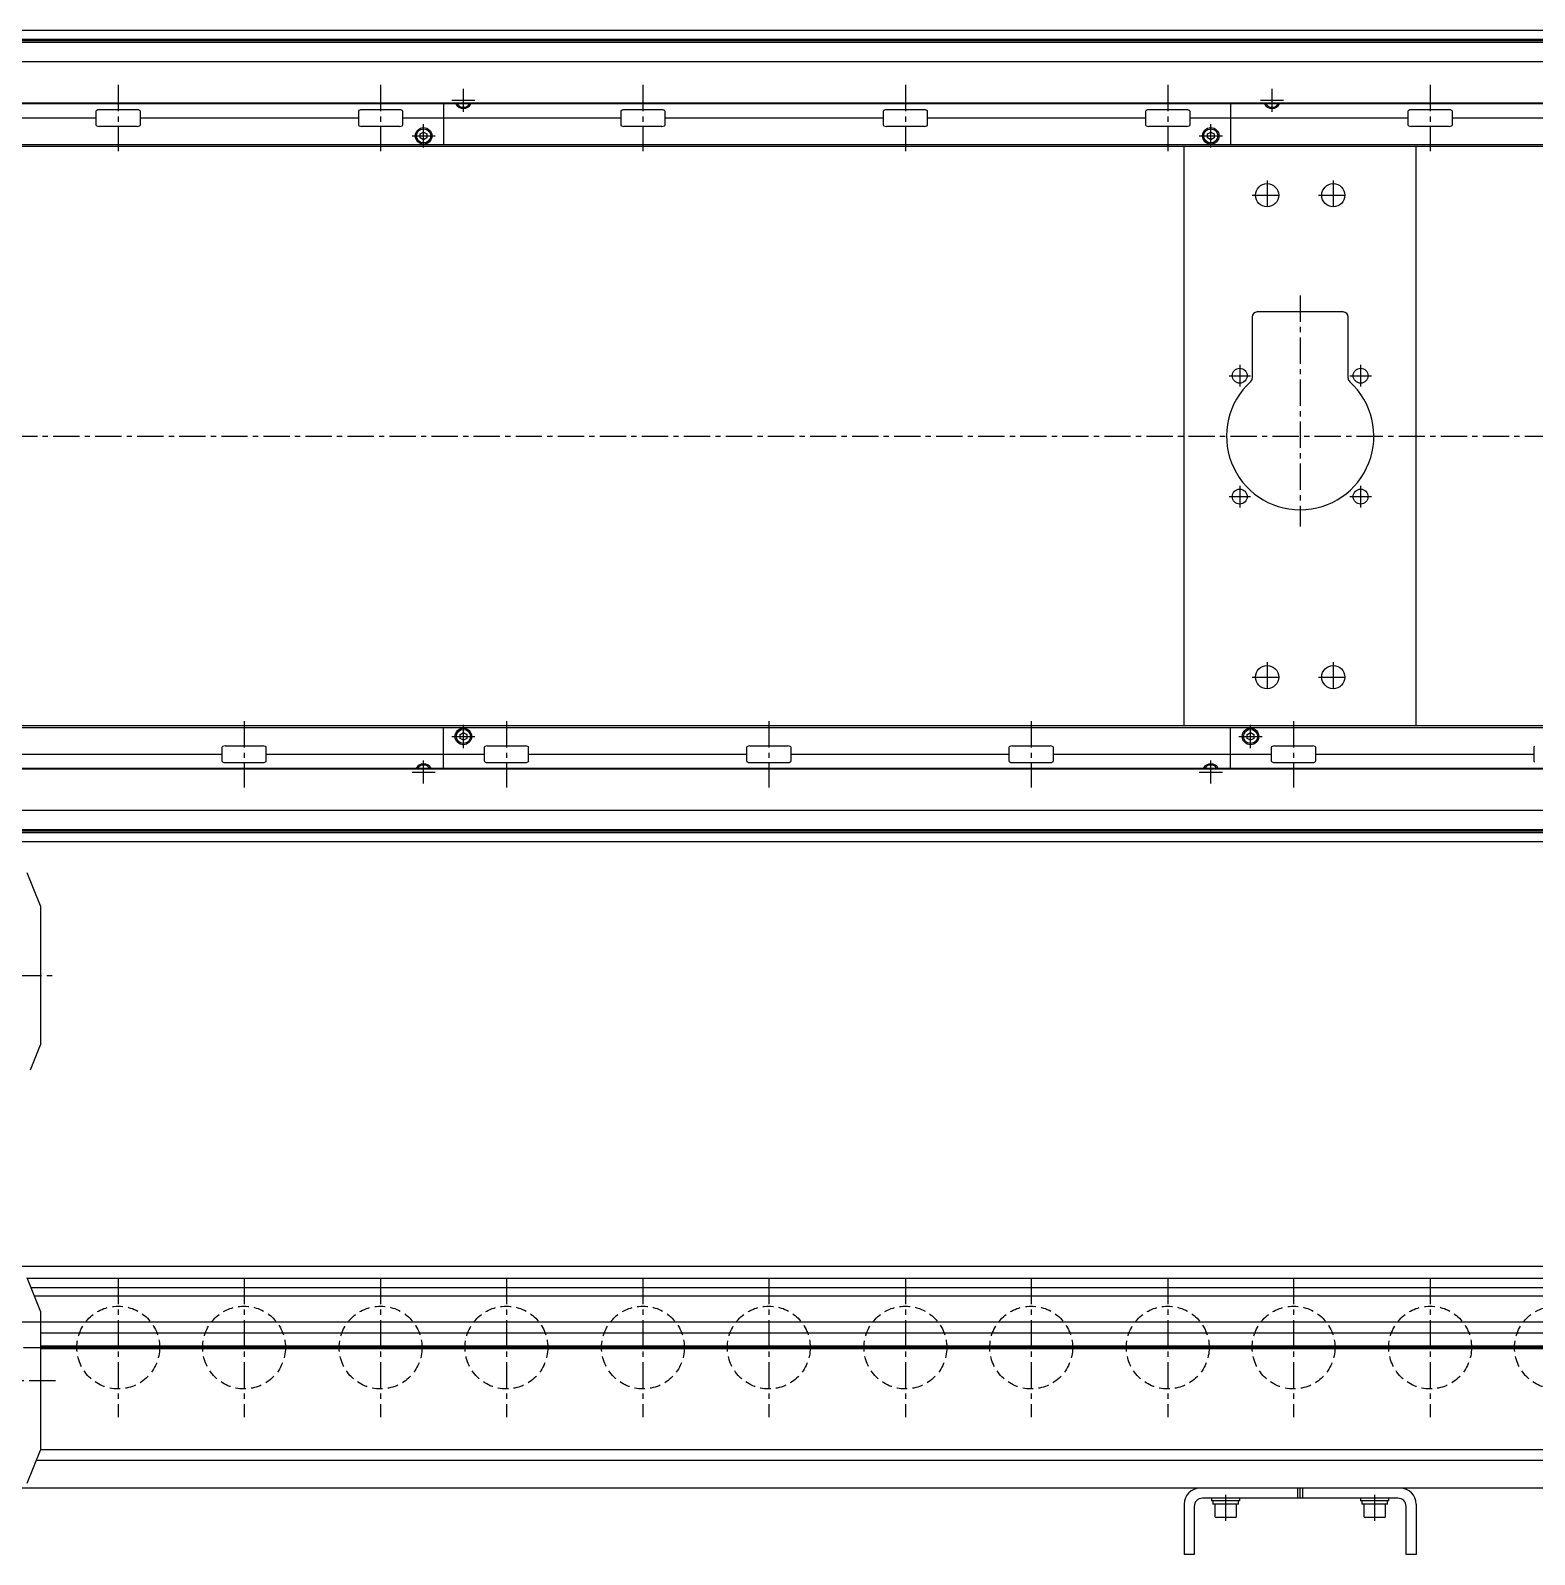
# Model space of a CAD drawing. Extents: x -10 to 3182, y -8 to 1001.
# Drawn here: x 676 to 1585, y 28 to 948 of the extents above; entities that cross this region are included whole.
import ezdxf

# ---------------------------------------------------------------- set-up
doc = ezdxf.new("R2010")
doc.units = 0
doc.header["$LTSCALE"] = 0.5
doc.linetypes.add('CENTER', pattern=[50.8, 31.75, -6.35, 6.35, -6.35])
doc.linetypes.add('DASHED', pattern=[19.05, 12.7, -6.35])
for name, color, linetype in [('MSM_CENTER', 1, 'CENTER'), ('MSM_CONTINUOUS', 7, 'CONTINUOUS'), ('MSM_DASHED', 4, 'DASHED')]:
    doc.layers.add(name, color=color, linetype=linetype)

msp = doc.modelspace()

# ---------------------------------------------------------------- linework, layer by layer
at = {"layer": 'MSM_CENTER'}
for p, q in [((729.25, 915.5), (729.25, 875.5)), ((887.75, 915.5), (887.75, 875.5)), ((937.75, 899.25), (937.75, 913.25)), ((1046.25, 915.5), (1046.25, 875.5)), ((1204.75, 915.5), (1204.75, 875.5)), ((1363.25, 915.5), (1363.25, 875.5)), ((1426.25, 899.25), (1426.25, 913.25)), ((1521.75, 915.5), (1521.75, 875.5)), ((930.75, 906.25), (944.75, 906.25)), ((1419.25, 906.25), (1433.25, 906.25)), ((906.75, 884.75), (920.75, 884.75)), ((913.75, 877.75), (913.75, 891.75)), ((1382.25, 884.75), (1396.25, 884.75)), ((1389.25, 877.75), (1389.25, 891.75)), ((1423.25, 857.9), (1423.25, 839.9)), ((1463.25, 857.9), (1463.25, 839.9)), ((1414.25, 848.9), (1432.25, 848.9)), ((1454.25, 848.9), (1472.25, 848.9)), ((1443.25, 788.4), (1443.25, 648.9)), ((1406.75, 746.4), (1406.75, 733.4)), ((1479.75, 746.4), (1479.75, 733.4)), ((1400.25, 739.9), (1413.25, 739.9)), ((1473.25, 739.9), (1486.25, 739.9)), ((359.75, 703.4), (2524.85, 703.4)), ((1406.75, 673.4), (1406.75, 660.4)), ((1479.75, 673.4), (1479.75, 660.4)), ((1400.25, 666.9), (1413.25, 666.9)), ((1473.25, 666.9), (1486.25, 666.9)), ((1423.25, 566.9), (1423.25, 548.9)), ((1463.25, 566.9), (1463.25, 548.9)), ((1414.25, 557.9), (1432.25, 557.9)), ((1454.25, 557.9), (1472.25, 557.9)), ((805.25, 531.3), (805.25, 491.3)), ((937.75, 515.05), (937.75, 529.05)), ((963.75, 531.3), (963.75, 491.3)), ((1122.25, 531.3), (1122.25, 491.3)), ((1280.75, 531.3), (1280.75, 491.3)), ((1413.25, 515.05), (1413.25, 529.05)), ((1439.25, 531.3), (1439.25, 491.3)), ((930.75, 522.05), (944.75, 522.05)), ((1406.25, 522.05), (1420.25, 522.05)), ((913.75, 493.55), (913.75, 507.55)), ((1389.25, 493.55), (1389.25, 507.55)), ((906.75, 500.55), (920.75, 500.55)), ((1382.25, 500.55), (1396.25, 500.55)), ((362.25, 377.75), (692.25, 377.75)), ((729.25, 195), (729.25, 111)), ((805.25, 195), (805.25, 111)), ((887.75, 195), (887.75, 111)), ((963.75, 195), (963.75, 111)), ((1046.25, 195), (1046.25, 111)), ((1122.25, 195), (1122.25, 111)), ((1204.75, 195), (1204.75, 111)), ((1280.75, 195), (1280.75, 111)), ((1363.25, 195), (1363.25, 111)), ((1439.25, 195), (1439.25, 111)), ((1521.75, 195), (1521.75, 111)), ((367.25, 153), (2515.25, 153)), ((472.25, 133), (692.25, 133)), ((1398.25, 48.4), (1398.25, 64)), ((1488.25, 48.4), (1488.25, 64))]:
    msp.add_line(p, q, dxfattribs=at)
at = {"layer": 'MSM_CONTINUOUS'}
for p, q in [((2514.85, 948.4), (370.65, 948.4)), ((2513.25, 948.35), (372.25, 948.35)), ((2488.58, 942.92), (396.92, 942.92)), ((2488.58, 941.18), (396.92, 941.18)), ((2488.5, 942.05), (397, 942.05)), ((2513.25, 929.55), (372.25, 929.55)), ((2513.25, 904.15), (372.25, 904.15)), ((2513.25, 904.55), (422.25, 904.55)), ((925.75, 904.15), (925.75, 879.4)), ((937.75, 903.94), (937.39, 904.15)), ((938.11, 904.15), (937.75, 903.94)), ((1401.25, 904.15), (1401.25, 879.4)), ((1426.25, 903.94), (1425.89, 904.15)), ((1426.61, 904.15), (1426.25, 903.94)), ((715.81, 895.5), (584.19, 895.5)), ((715.81, 899.5), (715.81, 891.5)), ((740.72, 900.5), (717.78, 900.5)), ((742.69, 891.5), (742.69, 899.5)), ((874.31, 895.5), (742.69, 895.5)), ((874.31, 899.5), (874.31, 891.5)), ((899.22, 900.5), (876.28, 900.5)), ((901.19, 891.5), (901.19, 899.5)), ((1032.81, 895.5), (901.19, 895.5)), ((1032.81, 899.5), (1032.81, 891.5)), ((1057.72, 900.5), (1034.78, 900.5)), ((1059.69, 891.5), (1059.69, 899.5)), ((1191.31, 895.5), (1059.69, 895.5)), ((1191.31, 899.5), (1191.31, 891.5)), ((1216.22, 900.5), (1193.28, 900.5)), ((1218.19, 891.5), (1218.19, 899.5)), ((1349.81, 895.5), (1218.19, 895.5)), ((1349.81, 899.5), (1349.81, 891.5)), ((1374.72, 900.5), (1351.78, 900.5)), ((1376.69, 891.5), (1376.69, 899.5)), ((1508.31, 895.5), (1376.69, 895.5)), ((1508.31, 899.5), (1508.31, 891.5)), ((1533.22, 900.5), (1510.28, 900.5)), ((1535.19, 891.5), (1535.19, 899.5)), ((1666.81, 895.5), (1535.19, 895.5)), ((740.72, 890.5), (717.78, 890.5)), ((899.22, 890.5), (876.28, 890.5)), ((911.75, 885.9), (913.75, 887.06)), ((911.75, 883.6), (911.75, 885.9)), ((913.75, 882.44), (911.75, 883.6)), ((913.75, 887.06), (915.75, 885.9)), ((915.75, 883.6), (913.75, 882.44)), ((915.75, 885.9), (915.75, 883.6)), ((1057.72, 890.5), (1034.78, 890.5)), ((1216.22, 890.5), (1193.28, 890.5)), ((1374.72, 890.5), (1351.78, 890.5)), ((1387.25, 885.9), (1389.25, 887.06)), ((1387.25, 883.6), (1387.25, 885.9)), ((1389.25, 882.44), (1387.25, 883.6)), ((1389.25, 887.06), (1391.25, 885.9)), ((1391.25, 883.6), (1389.25, 882.44)), ((1391.25, 885.9), (1391.25, 883.6)), ((1533.22, 890.5), (1510.28, 890.5)), ((2510.75, 879.4), (450.25, 879.4)), ((2514.85, 878.4), (450.25, 878.4)), ((1373.25, 528.4), (1373.25, 878.4)), ((1513.25, 528.4), (1513.25, 878.4)), ((1414.25, 775.4), (1414.25, 738.5)), ((1469.25, 778.4), (1417.25, 778.4)), ((1472.25, 738.5), (1472.25, 775.4)), ((2514.85, 528.4), (450.25, 528.4)), ((450.25, 527.4), (2510.75, 527.4)), ((925.75, 502.65), (925.75, 527.4)), ((1401.25, 502.65), (1401.25, 527.4)), ((793.78, 516.3), (816.72, 516.3)), ((935.75, 523.2), (937.75, 524.36)), ((935.75, 520.9), (935.75, 523.2)), ((937.75, 519.74), (935.75, 520.9)), ((937.75, 524.36), (939.75, 523.2)), ((939.75, 520.9), (937.75, 519.74)), ((939.75, 523.2), (939.75, 520.9)), ((952.28, 516.3), (975.22, 516.3)), ((1110.78, 516.3), (1133.72, 516.3)), ((1269.28, 516.3), (1292.22, 516.3)), ((1411.25, 523.2), (1413.25, 524.36)), ((1411.25, 520.9), (1411.25, 523.2)), ((1413.25, 519.74), (1411.25, 520.9)), ((1413.25, 524.36), (1415.25, 523.2)), ((1415.25, 520.9), (1413.25, 519.74)), ((1415.25, 523.2), (1415.25, 520.9)), ((1427.78, 516.3), (1450.72, 516.3)), ((660.19, 511.3), (791.81, 511.3)), ((791.81, 515.3), (791.81, 507.3)), ((793.78, 506.3), (816.72, 506.3)), ((818.69, 507.3), (818.69, 515.3)), ((818.69, 511.3), (950.31, 511.3)), ((950.31, 515.3), (950.31, 507.3)), ((952.28, 506.3), (975.22, 506.3)), ((977.19, 507.3), (977.19, 515.3)), ((977.19, 511.3), (1108.81, 511.3)), ((1108.81, 515.3), (1108.81, 507.3)), ((1110.78, 506.3), (1133.72, 506.3)), ((1135.69, 507.3), (1135.69, 515.3)), ((1135.69, 511.3), (1267.31, 511.3)), ((1267.31, 515.3), (1267.31, 507.3)), ((1269.28, 506.3), (1292.22, 506.3)), ((1294.19, 507.3), (1294.19, 515.3)), ((1294.19, 511.3), (1425.81, 511.3)), ((1425.81, 515.3), (1425.81, 507.3)), ((1427.78, 506.3), (1450.72, 506.3)), ((1452.69, 507.3), (1452.69, 515.3)), ((1452.69, 511.3), (1584.31, 511.3)), ((1584.31, 515.3), (1584.31, 507.3)), ((2513.25, 502.65), (372.25, 502.65)), ((2513.25, 502.25), (422.25, 502.25)), ((913.39, 502.65), (913.75, 502.86)), ((913.75, 502.86), (914.11, 502.65)), ((1388.89, 502.65), (1389.25, 502.86)), ((1389.25, 502.86), (1389.61, 502.65)), ((2513.25, 477.25), (372.25, 477.25)), ((2488.58, 465.62), (396.92, 465.62)), ((2488.58, 463.88), (396.92, 463.88)), ((2488.5, 464.75), (397, 464.75)), ((2514.85, 458.4), (370.65, 458.4)), ((2513.25, 458.45), (372.25, 458.45)), ((682.25, 419.75), (674.25, 439.75)), ((682.25, 419.75), (682.25, 335.75)), ((676.25, 320.75), (682.25, 335.75)), ((2513.25, 202), (372.25, 202)), ((682.25, 175), (674.25, 195)), ((2513.25, 194.6), (674.41, 194.6)), ((2397.25, 189), (676.65, 189)), ((2397.25, 184), (678.65, 184)), ((682.25, 175), (682.25, 91)), ((2297.25, 168.25), (667.25, 168.25)), ((2297.25, 161.75), (682.25, 161.75)), ((2297.25, 153.87), (682.25, 153.87)), ((2297.25, 153), (682.25, 153)), ((2297.25, 152.13), (682.25, 152.13)), ((674.25, 71), (682.25, 91)), ((2297.25, 84.75), (679.75, 84.75)), ((2297.25, 91.25), (682.25, 91.25)), ((2514.85, 68), (472.25, 68)), ((1441.75, 62), (1441.75, 68)), ((1443.25, 62), (1443.25, 68)), ((1444.75, 62), (1444.75, 68)), ((1373.25, 58.5), (1373.25, 28)), ((1379.25, 57), (1379.25, 28)), ((1502.25, 62), (1384.25, 62)), ((1389.75, 62), (1389.75, 60.4)), ((1406.75, 60.4), (1389.75, 60.4)), ((1390.55, 60.4), (1390.55, 58.4)), ((1405.95, 58.4), (1390.55, 58.4)), ((1391.75, 58.4), (1391.75, 51.2)), ((1404.75, 51.2), (1404.75, 58.4)), ((1405.95, 58.4), (1405.95, 60.4)), ((1406.75, 60.4), (1406.75, 62)), ((1479.75, 62), (1479.75, 60.4)), ((1496.75, 60.4), (1479.75, 60.4)), ((1480.55, 60.4), (1480.55, 58.4)), ((1495.95, 58.4), (1480.55, 58.4)), ((1481.75, 58.4), (1481.75, 51.2)), ((1494.75, 51.2), (1494.75, 58.4)), ((1495.95, 58.4), (1495.95, 60.4)), ((1496.75, 60.4), (1496.75, 62)), ((1507.25, 28), (1507.25, 57)), ((1513.25, 58.5), (1513.25, 28)), ((1403.95, 50.4), (1392.55, 50.4)), ((1493.95, 50.4), (1482.55, 50.4)), ((1379.25, 28), (1373.25, 28)), ((1513.25, 28), (1507.25, 28))]:
    msp.add_line(p, q, dxfattribs=at)
for centre, radius in [((913.75, 884.75), 5), ((913.75, 884.75), 4.25), ((1389.25, 884.75), 5), ((1389.25, 884.75), 4.25), ((1423.25, 848.9), 7), ((1463.25, 848.9), 7), ((1406.75, 739.9), 4.5), ((1479.75, 739.9), 4.5), ((1406.75, 666.9), 4.5), ((1479.75, 666.9), 4.5), ((1423.25, 557.9), 7), ((1463.25, 557.9), 7), ((937.75, 522.05), 5), ((937.75, 522.05), 4.25), ((1413.25, 522.05), 5), ((1413.25, 522.05), 4.25)]:
    msp.add_circle(centre, radius, dxfattribs=at)
for centre, radius, start, end in [((937.75, 906.25), 5, 204.83459, 335.16541), ((937.75, 906.25), 4.25, 209.61158, 330.38842), ((1426.25, 906.25), 5, 204.83459, 335.16541), ((1426.25, 906.25), 4.25, 209.61158, 330.38842), ((716.68, 899.38), 0.882, 115.53281, 172.10275), ((717.76, 897.09), 3.41, 89.66873, 115.24537), ((740.74, 897.09), 3.41, 64.75463, 90.33127), ((741.82, 899.38), 0.882, 7.89725, 64.46719), ((875.18, 899.38), 0.882, 115.53281, 172.10275), ((876.26, 897.09), 3.41, 89.66873, 115.24537), ((899.24, 897.09), 3.41, 64.75463, 90.33127), ((900.32, 899.38), 0.882, 7.89725, 64.46719), ((1033.68, 899.38), 0.882, 115.53281, 172.10275), ((1034.76, 897.09), 3.41, 89.66873, 115.24537), ((1057.74, 897.09), 3.41, 64.75463, 90.33127), ((1058.82, 899.38), 0.882, 7.89725, 64.46719), ((1192.18, 899.38), 0.882, 115.53281, 172.10275), ((1193.26, 897.09), 3.41, 89.66873, 115.24537), ((1216.24, 897.09), 3.41, 64.75463, 90.33127), ((1217.32, 899.38), 0.882, 7.89725, 64.46719), ((1350.68, 899.38), 0.882, 115.53281, 172.10275), ((1351.76, 897.09), 3.41, 89.66873, 115.24537), ((1374.74, 897.09), 3.41, 64.75463, 90.33127), ((1375.82, 899.38), 0.882, 7.89725, 64.46719), ((1509.18, 899.38), 0.882, 115.53281, 172.10275), ((1510.26, 897.09), 3.41, 89.66873, 115.24537), ((1533.24, 897.09), 3.41, 64.75463, 90.33127), ((1534.32, 899.38), 0.882, 7.89725, 64.46719), ((716.68, 891.62), 0.882, 187.89725, 244.46719), ((717.76, 893.91), 3.41, 244.75463, 270.33127), ((740.74, 893.91), 3.41, 269.66873, 295.24537), ((741.82, 891.62), 0.882, 295.53281, 352.10275), ((875.18, 891.62), 0.882, 187.89725, 244.46719), ((876.26, 893.91), 3.41, 244.75463, 270.33127), ((899.24, 893.91), 3.41, 269.66873, 295.24537), ((900.32, 891.62), 0.882, 295.53281, 352.10275), ((1033.68, 891.62), 0.882, 187.89725, 244.46719), ((1034.76, 893.91), 3.41, 244.75463, 270.33127), ((1057.74, 893.91), 3.41, 269.66873, 295.24537), ((1058.82, 891.62), 0.882, 295.53281, 352.10275), ((1192.18, 891.62), 0.882, 187.89725, 244.46719), ((1193.26, 893.91), 3.41, 244.75463, 270.33127), ((1216.24, 893.91), 3.41, 269.66873, 295.24537), ((1217.32, 891.62), 0.882, 295.53281, 352.10275), ((1350.68, 891.62), 0.882, 187.89725, 244.46719), ((1351.76, 893.91), 3.41, 244.75463, 270.33127), ((1374.74, 893.91), 3.41, 269.66873, 295.24537), ((1375.82, 891.62), 0.882, 295.53281, 352.10275), ((1509.18, 891.62), 0.882, 187.89725, 244.46719), ((1510.26, 893.91), 3.41, 244.75463, 270.33127), ((1533.24, 893.91), 3.41, 269.66873, 295.24537), ((1534.32, 891.62), 0.882, 295.53281, 352.10275), ((1417.25, 775.4), 3, 90, 180), ((1469.25, 775.4), 3, 0, 90), ((1411.25, 738.5), 3, 312.35205, 360), ((1475.25, 738.5), 3, 180, 227.64795), ((1443.25, 703.4), 44.5, 132.35205, 47.64795), ((792.68, 515.18), 0.882, 115.53281, 172.10275), ((793.76, 512.89), 3.41, 89.66873, 115.24537), ((816.74, 512.89), 3.41, 64.75463, 90.33127), ((817.82, 515.18), 0.882, 7.89725, 64.46719), ((951.18, 515.18), 0.882, 115.53281, 172.10275), ((952.26, 512.89), 3.41, 89.66873, 115.24537), ((975.24, 512.89), 3.41, 64.75463, 90.33127), ((976.32, 515.18), 0.882, 7.89725, 64.46719), ((1109.68, 515.18), 0.882, 115.53281, 172.10275), ((1110.76, 512.89), 3.41, 89.66873, 115.24537), ((1133.74, 512.89), 3.41, 64.75463, 90.33127), ((1134.82, 515.18), 0.882, 7.89725, 64.46719), ((1268.18, 515.18), 0.882, 115.53281, 172.10275), ((1269.26, 512.89), 3.41, 89.66873, 115.24537), ((1292.24, 512.89), 3.41, 64.75463, 90.33127), ((1293.32, 515.18), 0.882, 7.89725, 64.46719), ((1426.68, 515.18), 0.882, 115.53281, 172.10275), ((1427.76, 512.89), 3.41, 89.66873, 115.24537), ((1450.74, 512.89), 3.41, 64.75463, 90.33127), ((1451.82, 515.18), 0.882, 7.89725, 64.46719), ((1585.18, 515.18), 0.882, 115.53281, 172.10275), ((792.68, 507.42), 0.882, 187.89725, 244.46719), ((793.76, 509.71), 3.41, 244.75463, 270.33127), ((816.74, 509.71), 3.41, 269.66873, 295.24537), ((817.82, 507.42), 0.882, 295.53281, 352.10275), ((951.18, 507.42), 0.882, 187.89725, 244.46719), ((952.26, 509.71), 3.41, 244.75463, 270.33127), ((975.24, 509.71), 3.41, 269.66873, 295.24537), ((976.32, 507.42), 0.882, 295.53281, 352.10275), ((1109.68, 507.42), 0.882, 187.89725, 244.46719), ((1110.76, 509.71), 3.41, 244.75463, 270.33127), ((1133.74, 509.71), 3.41, 269.66873, 295.24537), ((1134.82, 507.42), 0.882, 295.53281, 352.10275), ((1268.18, 507.42), 0.882, 187.89725, 244.46719), ((1269.26, 509.71), 3.41, 244.75463, 270.33127), ((1292.24, 509.71), 3.41, 269.66873, 295.24537), ((1293.32, 507.42), 0.882, 295.53281, 352.10275), ((1426.68, 507.42), 0.882, 187.89725, 244.46719), ((1427.76, 509.71), 3.41, 244.75463, 270.33127), ((1450.74, 509.71), 3.41, 269.66873, 295.24537), ((1451.82, 507.42), 0.882, 295.53281, 352.10275), ((1585.18, 507.42), 0.882, 187.89725, 244.46719), ((913.75, 500.55), 5, 24.83459, 155.16541), ((913.75, 500.55), 4.25, 29.61158, 150.38842), ((1389.25, 500.55), 5, 24.83459, 155.16541), ((1389.25, 500.55), 4.25, 29.61158, 150.38842), ((1382.75, 58.5), 9.5, 90, 180), ((1503.75, 58.5), 9.5, 0, 90), ((1384.25, 57), 5, 90, 180), ((1502.25, 57), 5, 0, 90), ((1392.55, 51.2), 0.8, 180, 270), ((1403.95, 51.2), 0.8, 270, 0), ((1482.55, 51.2), 0.8, 180, 270), ((1493.95, 51.2), 0.8, 270, 0)]:
    msp.add_arc(centre, radius, start, end, dxfattribs=at)
at = {"layer": 'MSM_DASHED'}
for centre in [(729.25, 153), (805.25, 153), (887.75, 153), (963.75, 153), (1046.25, 153), (1122.25, 153), (1204.75, 153), (1280.75, 153), (1363.25, 153), (1439.25, 153), (1521.75, 153), (1597.75, 153)]:
    msp.add_circle(centre, 25, dxfattribs=at)

doc.saveas('drawing.dxf')
